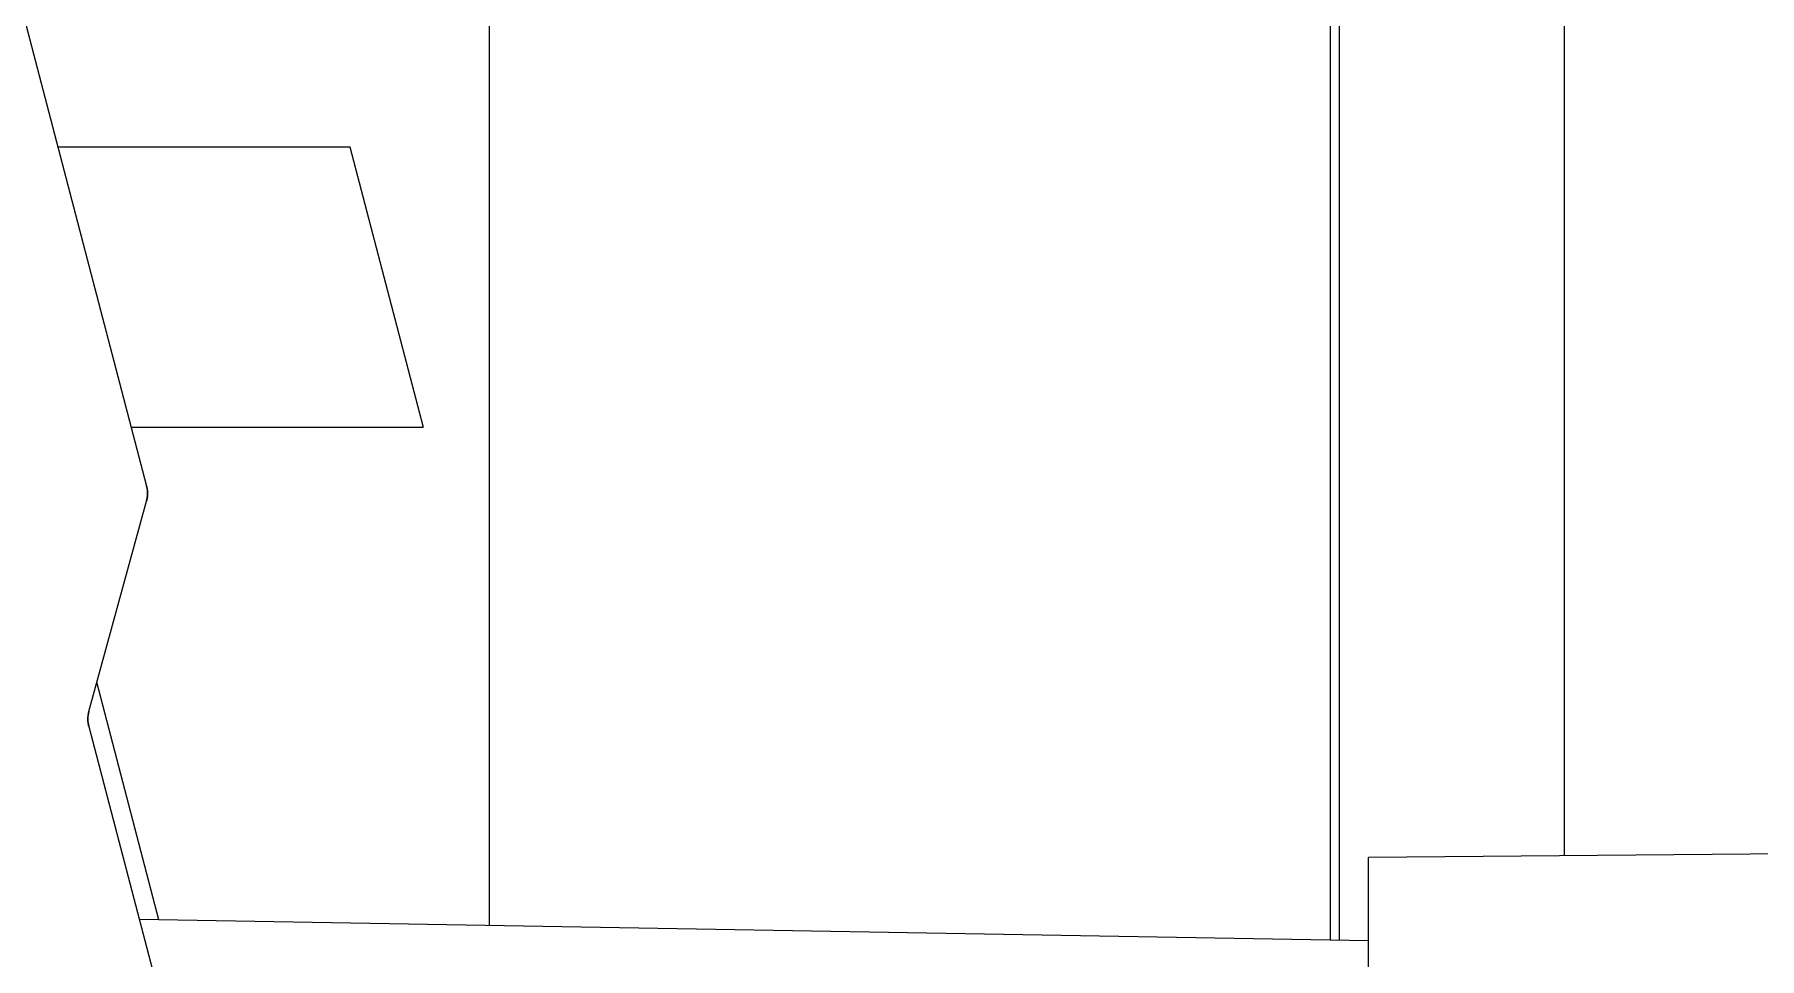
# Model space of a CAD drawing. Header units: inches. Extents: x -219 to 252, y -99 to 210.
# Drawn here: x -60.77 to -45.12, y 121.56 to 129.94 of the extents above; entities that cross this region are included whole.
import ezdxf

# ---------------------------------------------------------------- set-up
doc = ezdxf.new("R2010")
doc.units = ezdxf.units.IN
doc.header["$MEASUREMENT"] = 0

# ---------------------------------------------------------------- blocks, each defined once
blk = doc.blocks.new('block 134')
at = {"lineweight": 0}
blk.add_lwpolyline([(-56.644, 121.859), (-56.644, 121.859)], dxfattribs=at)
blk = doc.blocks.new('block 121')
blk.add_blockref('block 134', (0, 0))
blk = doc.blocks.new('block 1157')
at = {"color": 7, "lineweight": 25, "true_color": 0xffffff}
blk.add_lwpolyline([(-61.776, 123.742), (-60.528, 118.972)], dxfattribs=at)
blk = doc.blocks.new('block 1200')
at = {"color": 7, "lineweight": 25, "true_color": 0xffffff}
blk.add_lwpolyline([(-67.709, 156.259), (-59.753, 125.844)], dxfattribs=at)
blk = doc.blocks.new('block 1201')
at = {"color": 7, "lineweight": 25, "true_color": 0xffffff}
blk.add_open_spline([(-59.753, 125.844), (-59.753, 125.843), (-59.752, 125.841), (-59.752, 125.84), (-59.752, 125.838), (-59.751, 125.837), (-59.751, 125.836), (-59.751, 125.834), (-59.751, 125.833), (-59.75, 125.831), (-59.75, 125.83), (-59.75, 125.829), (-59.749, 125.827), (-59.749, 125.826), (-59.749, 125.824), (-59.749, 125.823), (-59.748, 125.822), (-59.748, 125.82), (-59.748, 125.819), (-59.748, 125.817), (-59.747, 125.816), (-59.747, 125.814), (-59.747, 125.813), (-59.747, 125.812), (-59.747, 125.81), (-59.746, 125.809), (-59.746, 125.807), (-59.746, 125.806), (-59.746, 125.804), (-59.746, 125.803), (-59.746, 125.801), (-59.746, 125.8), (-59.745, 125.799), (-59.745, 125.797), (-59.745, 125.796), (-59.745, 125.794), (-59.745, 125.793), (-59.745, 125.791), (-59.745, 125.79), (-59.745, 125.788), (-59.745, 125.787), (-59.745, 125.786), (-59.745, 125.784), (-59.745, 125.783), (-59.745, 125.781), (-59.745, 125.78), (-59.745, 125.778), (-59.745, 125.777), (-59.745, 125.775), (-59.745, 125.774), (-59.745, 125.772), (-59.745, 125.771), (-59.745, 125.77), (-59.745, 125.768), (-59.745, 125.767), (-59.745, 125.765), (-59.745, 125.764), (-59.745, 125.762), (-59.745, 125.761), (-59.745, 125.759), (-59.745, 125.758), (-59.745, 125.757), (-59.745, 125.755), (-59.746, 125.754), (-59.746, 125.752), (-59.746, 125.751), (-59.746, 125.749), (-59.746, 125.748), (-59.746, 125.746), (-59.746, 125.745), (-59.747, 125.744), (-59.747, 125.742), (-59.747, 125.741), (-59.747, 125.739), (-59.747, 125.738), (-59.748, 125.736), (-59.748, 125.735), (-59.748, 125.734), (-59.748, 125.732), (-59.749, 125.731), (-59.749, 125.729), (-59.749, 125.728), (-59.749, 125.726), (-59.75, 125.725), (-59.75, 125.724), (-59.75, 125.722), (-59.751, 125.721), (-59.751, 125.719), (-59.751, 125.718), (-59.752, 125.717), (-59.752, 125.715), (-59.752, 125.714), (-59.753, 125.712), (-59.753, 125.711), (-59.753, 125.71), (-59.754, 125.708), (-59.754, 125.707)], degree=3, knots=[0, 0, 0, 0, 1, 1, 1, 2, 2, 2, 3, 3, 3, 4, 4, 4, 5, 5, 5, 6, 6, 6, 7, 7, 7, 8, 8, 8, 9, 9, 9, 10, 10, 10, 11, 11, 11, 12, 12, 12, 13, 13, 13, 14, 14, 14, 15, 15, 15, 16, 16, 16, 17, 17, 17, 18, 18, 18, 19, 19, 19, 20, 20, 20, 21, 21, 21, 22, 22, 22, 23, 23, 23, 24, 24, 24, 25, 25, 25, 26, 26, 26, 27, 27, 27, 28, 28, 28, 29, 29, 29, 30, 30, 30, 31, 31, 31, 32, 32, 32, 32], dxfattribs=at)
blk = doc.blocks.new('block 1202')
at = {"color": 7, "lineweight": 25, "true_color": 0xffffff}
blk.add_lwpolyline([(-60.277, 123.801), (-59.754, 125.707)], dxfattribs=at)
blk = doc.blocks.new('block 1203')
at = {"color": 7, "lineweight": 25, "true_color": 0xffffff}
blk.add_open_spline([(-60.278, 123.664), (-60.278, 123.665), (-60.278, 123.667), (-60.279, 123.668), (-60.279, 123.67), (-60.279, 123.671), (-60.28, 123.672), (-60.28, 123.674), (-60.28, 123.675), (-60.281, 123.677), (-60.281, 123.678), (-60.281, 123.679), (-60.281, 123.681), (-60.282, 123.682), (-60.282, 123.684), (-60.282, 123.685), (-60.282, 123.687), (-60.283, 123.688), (-60.283, 123.689), (-60.283, 123.691), (-60.283, 123.692), (-60.284, 123.694), (-60.284, 123.695), (-60.284, 123.696), (-60.284, 123.698), (-60.284, 123.699), (-60.285, 123.701), (-60.285, 123.702), (-60.285, 123.704), (-60.285, 123.705), (-60.285, 123.707), (-60.285, 123.708), (-60.285, 123.709), (-60.286, 123.711), (-60.286, 123.712), (-60.286, 123.714), (-60.286, 123.715), (-60.286, 123.717), (-60.286, 123.718), (-60.286, 123.72), (-60.286, 123.721), (-60.286, 123.723), (-60.286, 123.724), (-60.286, 123.725), (-60.286, 123.727), (-60.286, 123.728), (-60.286, 123.73), (-60.286, 123.731), (-60.286, 123.733), (-60.286, 123.734), (-60.286, 123.736), (-60.286, 123.737), (-60.286, 123.738), (-60.286, 123.74), (-60.286, 123.741), (-60.286, 123.743), (-60.286, 123.744), (-60.286, 123.746), (-60.286, 123.747), (-60.286, 123.749), (-60.286, 123.75), (-60.285, 123.752), (-60.285, 123.753), (-60.285, 123.754), (-60.285, 123.756), (-60.285, 123.757), (-60.285, 123.759), (-60.285, 123.76), (-60.285, 123.762), (-60.284, 123.763), (-60.284, 123.765), (-60.284, 123.766), (-60.284, 123.767), (-60.284, 123.769), (-60.283, 123.77), (-60.283, 123.772), (-60.283, 123.773), (-60.283, 123.774), (-60.282, 123.776), (-60.282, 123.777), (-60.282, 123.779), (-60.282, 123.78), (-60.281, 123.782), (-60.281, 123.783), (-60.281, 123.784), (-60.281, 123.786), (-60.28, 123.787), (-60.28, 123.789), (-60.28, 123.79), (-60.279, 123.791), (-60.279, 123.793), (-60.279, 123.794), (-60.278, 123.796), (-60.278, 123.797), (-60.278, 123.798), (-60.277, 123.8), (-60.277, 123.801)], degree=3, knots=[0, 0, 0, 0, 1, 1, 1, 2, 2, 2, 3, 3, 3, 4, 4, 4, 5, 5, 5, 6, 6, 6, 7, 7, 7, 8, 8, 8, 9, 9, 9, 10, 10, 10, 11, 11, 11, 12, 12, 12, 13, 13, 13, 14, 14, 14, 15, 15, 15, 16, 16, 16, 17, 17, 17, 18, 18, 18, 19, 19, 19, 20, 20, 20, 21, 21, 21, 22, 22, 22, 23, 23, 23, 24, 24, 24, 25, 25, 25, 26, 26, 26, 27, 27, 27, 28, 28, 28, 29, 29, 29, 30, 30, 30, 31, 31, 31, 32, 32, 32, 32], dxfattribs=at)
blk = doc.blocks.new('block 1204')
at = {"color": 7, "lineweight": 25, "true_color": 0xffffff}
blk.add_lwpolyline([(-60.278, 123.664), (-58.736, 117.772)], dxfattribs=at)
blk = doc.blocks.new('block 1735')
at = {"color": 7, "lineweight": 25, "true_color": 0xffffff}
blk.add_lwpolyline([(-48.668, 122.478), (-40.355, 122.55)], dxfattribs=at)
blk = doc.blocks.new('block 1736')
at = {"color": 7, "lineweight": 25, "true_color": 0xffffff}
blk.add_lwpolyline([(-48.668, 121.72), (-59.819, 121.914)], dxfattribs=at)
blk = doc.blocks.new('block 1744')
at = {"color": 7, "lineweight": 25, "true_color": 0xffffff}
blk.add_lwpolyline([(-59.893, 126.378), (-57.245, 126.378)], dxfattribs=at)
blk = doc.blocks.new('block 1752')
at = {"color": 7, "lineweight": 25, "true_color": 0xffffff}
blk.add_lwpolyline([(-60.558, 128.92), (-57.906, 128.92)], dxfattribs=at)
blk = doc.blocks.new('block 1777')
at = {"color": 7, "lineweight": 25, "true_color": 0xffffff}
blk.add_lwpolyline([(-60.278, 123.664), (-58.736, 117.772)], dxfattribs=at)
blk = doc.blocks.new('block 1778')
at = {"color": 7, "lineweight": 25, "true_color": 0xffffff}
blk.add_lwpolyline([(-59.641, 121.911), (-60.204, 124.065)], dxfattribs=at)
blk = doc.blocks.new('block 1780')
at = {"color": 7, "lineweight": 25, "true_color": 0xffffff}
blk.add_lwpolyline([(-67.709, 156.259), (-59.753, 125.844)], dxfattribs=at)
blk = doc.blocks.new('block 1786')
at = {"color": 7, "lineweight": 25, "true_color": 0xffffff}
blk.add_lwpolyline([(-57.91, 128.92), (-57.245, 126.378)], dxfattribs=at)
blk = doc.blocks.new('block 1793')
at = {"color": 7, "lineweight": 25, "true_color": 0xffffff}
blk.add_lwpolyline([(-56.644, 121.859), (-56.644, 182.813)], dxfattribs=at)
blk = doc.blocks.new('block 1802')
at = {"color": 7, "lineweight": 25, "true_color": 0xffffff}
blk.add_lwpolyline([(-60.277, 123.801), (-59.754, 125.707)], dxfattribs=at)
blk = doc.blocks.new('block 1814')
at = {"color": 7, "lineweight": 25, "true_color": 0xffffff}
blk.add_lwpolyline([(-49.013, 121.726), (-49.013, 150.539)], dxfattribs=at)
blk = doc.blocks.new('block 1823')
at = {"color": 7, "lineweight": 25, "true_color": 0xffffff}
blk.add_lwpolyline([(-48.933, 150.539), (-48.933, 121.724)], dxfattribs=at)
blk = doc.blocks.new('block 1826')
at = {"color": 7, "lineweight": 25, "true_color": 0xffffff}
blk.add_lwpolyline([(-48.668, 118.122), (-48.668, 122.477)], dxfattribs=at)
blk = doc.blocks.new('block 1829')
at = {"color": 7, "lineweight": 25, "true_color": 0xffffff}
blk.add_lwpolyline([(-46.893, 150.521), (-46.893, 122.493)], dxfattribs=at)
blk = doc.blocks.new('block 2590')
at = {"color": 7, "lineweight": 25, "true_color": 0xffffff}
blk.add_open_spline([(-60.277, 123.801), (-60.289, 123.756), (-60.289, 123.709), (-60.278, 123.664)], degree=3, dxfattribs=at)
blk = doc.blocks.new('block 2591')
at = {"color": 7, "lineweight": 25, "true_color": 0xffffff}
blk.add_open_spline([(-59.754, 125.707), (-59.742, 125.752), (-59.741, 125.799), (-59.753, 125.844)], degree=3, dxfattribs=at)

msp = doc.modelspace()

# ---------------------------------------------------------------- block references
for name in ['block 121', 'block 1793', 'block 1200', 'block 1780', 'block 1814', 'block 1823', 'block 1829', 'block 1752', 'block 1786', 'block 1744', 'block 1201', 'block 2591', 'block 1202', 'block 1802', 'block 1778', 'block 2590', 'block 1203', 'block 1157', 'block 1204', 'block 1777', 'block 1735', 'block 1826', 'block 1736']:
    msp.add_blockref(name, (0, 0))

doc.saveas('drawing.dxf')
